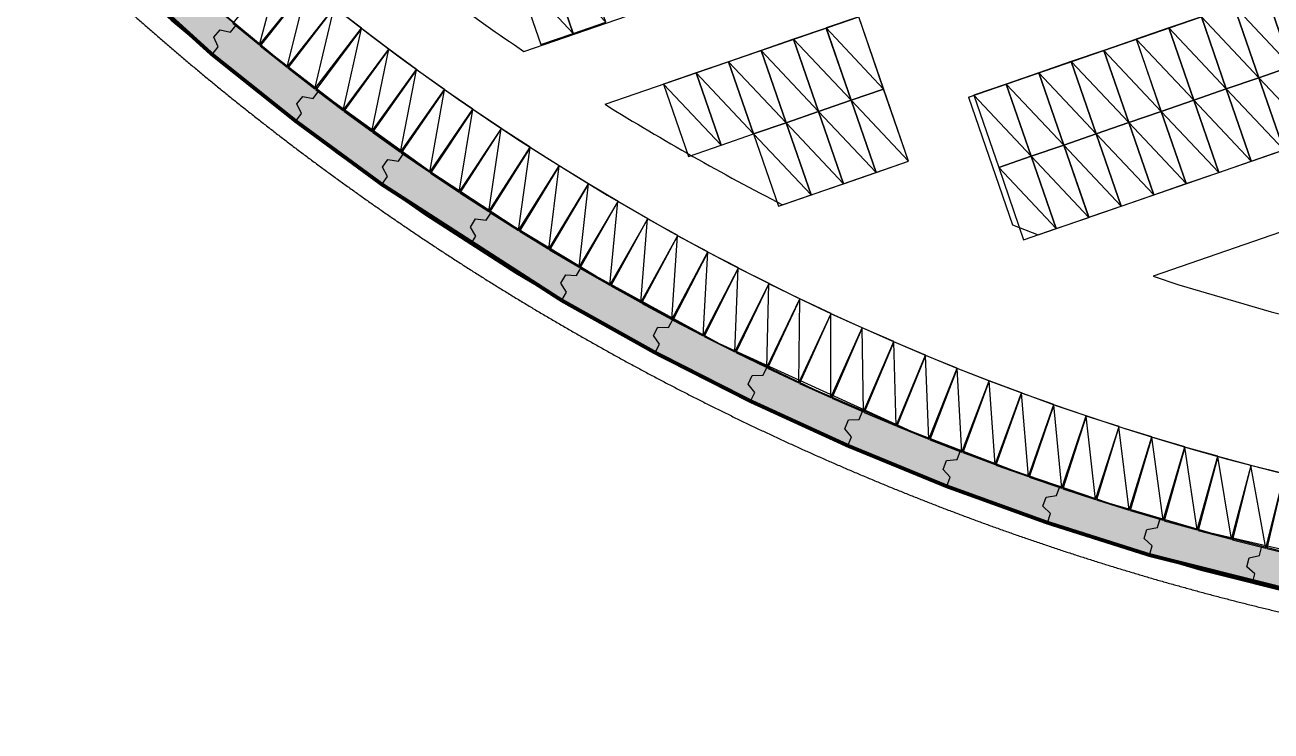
# Model space of a CAD drawing. Header units: millimetres. Extents: x -1534340 to 1713810, y -1348191 to 1114081.
# Drawn here: x 1265691 to 1298295, y -21514 to -3038 of the extents above; entities that cross this region are included whole.
import ezdxf

# ---------------------------------------------------------------- set-up
doc = ezdxf.new("R2010")
doc.units = ezdxf.units.MM
doc.header["$LTSCALE"] = 100
for name, pattern in [('DASHED', [4.5, 3, -1.5]), ('HIDDEN', [0.375, 0.25, -0.125]), ('Xref_ST_MBDV Cot vach 30.7.2022$0$DASHDOT', [1, 0.5, -0.25, 0, -0.25])]:
    doc.linetypes.add(name, pattern=pattern)
doc.layers.add('KT- no plot', color=6, linetype='Continuous', plot=False)
for name, color, linetype in [('KT-Kich thuoc', 9, 'Continuous'), ('xemay', 39, 'Continuous'), ('Xref_ST_MBDV Cot vach 30.7.2022$0$Xref_ST_MBDV Cot vach 30.7.2022|Xref_ST_MBDV Cot vach 30.7.2022|Xref_ST_MBDV Cot vach 30.7.2022|Xref_ST_MBDV Cot vach 30.7.2022|A-CORE-OTLN', 2, 'Continuous'), ('Xref_ST_MBDV Cot vach 30.7.2022$0$Xref_ST_MBDV Cot vach 30.7.2022|Xref_ST_MBDV Cot vach 30.7.2022|Xref_ST_MBDV Cot vach 30.7.2022|Xref_ST_MBDV Cot vach 30.7.2022|A-WALL-PATT', 251, 'Continuous'), ('Xref_ST_MBDV Cot vach 30.7.2022$0$Xref_ST_MBDV Cot vach 30.7.2022|Xref_ST_MBDV Cot vach 30.7.2022|Xref_ST_MBDV Cot vach 30.7.2022|Xref_ST_MBDV Cot vach 30.7.2022|ccu12-Thay', 7, 'Continuous'), ('Xref_ST_MBDV Cot vach 30.7.2022$0$Xref_ST_MBDV Cot vach 30.7.2022|Xref_ST_MBDV Cot vach 30.7.2022|Xref_ST_MBDV Cot vach 30.7.2022|Xref_ST_MBDV Cot vach 30.7.2022|Site_plot line', 1, 'Xref_ST_MBDV Cot vach 30.7.2022$0$DASHDOT')]:
    doc.layers.add(name, color=color, linetype=linetype)

# ---------------------------------------------------------------- blocks, each defined once
blk = doc.blocks.new('Xref_ST_MBDV Cot vach 30.7.2022$0$Tuong Vay01-flat-1')
at = {"layer": 'Xref_ST_MBDV Cot vach 30.7.2022$0$Xref_ST_MBDV Cot vach 30.7.2022|Xref_ST_MBDV Cot vach 30.7.2022|Xref_ST_MBDV Cot vach 30.7.2022|Xref_ST_MBDV Cot vach 30.7.2022|A-WALL-PATT'}
h = blk.add_hatch(dxfattribs=at)
h.set_pattern_fill('ACET-2D-VATLIEU04', color=256, scale=50, pattern_type=2)
h.set_pattern_definition([(50, (-11139561.84, -1407213.45), (-225.902474, 189.5546825), [37.5, -412.5]), (355, (-11139561.84, -1407213.45), (32.127212, 367.215716), [30, -330]), (100.4514, (-11139531.95, -1407216.06), (-341.231527, -62.944187), [31.870095, -350.571056]), (46.1842, (-11139561.84, -1407113.45), (-319.180497, 306.252097), [56.25, -618.75]), (96.6356, (-11139517.37, -1407120.34), (-516.995922, -60.144022), [47.805144, -525.8565]), (351.1842, (-11139561.84, -1407113.45), (84.740774, 546.39543), [45, -495]), (21, (-11139511.84, -1407138.45), (-105.680822, 275.3079534), [37.5, -412.5]), (326, (-11139511.84, -1407138.45), (206.128805, 305.59852), [30, -330]), (71.4514, (-11139486.97, -1407155.22), (-328.963765, 110.380101), [31.870095, -350.571056]), (37.5, (-11139561.84, -1407213.45), (-78.1345294, 101.8269012), [0, -326, 0, -335, 0, -331.25]), (7.5, (-11139561.84, -1407213.45), (-23.2793464, 176.824191), [0, -191, 0, -318.5, 0, -126.25]), (327.5, (-11139673.34, -1407213.45), (71.9444175, 112.9301145), [0, -125, 0, -390, 0, -517.5000003]), (317.5, (-11139723.34, -1407213.45), (158.0205496, 172.449169), [0, -162.5, 0, -259, 0, -367.5]), (45, (-11139561.84, -1407213.45), (-150.260191, 150.260191), []), (45, (-11139561.84, -1407152.2), (-150.260191, 150.260191), [])])
h.paths.add_polyline_path([(-82665, -118500), (-81837, -121132), (-80903, -123728), (-79863, -126284), (-78720, -128795), (-77475, -131258), (-76131, -133667), (-74689, -136020), (-73153, -138312), (-71525, -140539), (-69807, -142699), (-68002, -144786), (-66114, -146798), (-64145, -148731), (-62100, -150582), (-59980, -152349), (-57790, -154027), (-55533, -155614), (-53213, -157109), (-50835, -158507), (-48401, -159807), (-45916, -161007), (-43385, -162104), (-40811, -163097), (-38198, -163985), (-35551, -164765), (-32875, -165436), (-30174, -165998), (-27451, -166448), (-24702, -166789), (-4397, -168938), (36420, -167648), (41836, -160719), (12445, -24368), (8473, -9249), (-4719, -5521), (-10557, -9947), (-34021, -27848), (-39777, -32009), (-41249, -35294), (-45787, -38574), (-49368, -38942), (-57644, -44924), (-59845, -46601), (-61969, -48362), (-64020, -50208), (-65993, -52137), (-67887, -54144), (-69696, -56226), (-71420, -58381), (-73054, -60604), (-74596, -62892), (-76043, -65242), (-77394, -67648), (-78645, -70107), (-79794, -72615), (-80841, -75168), (-81782, -77762), (-82617, -80392), (-83343, -83054), (-83961, -85743), (-84468, -88455), (-84865, -91186), (-85149, -93930), (-85321, -96684), (-85381, -99530), (-85329, -102201), (-85163, -104955), (-84886, -107701), (-84496, -110432), (-83996, -113146), (-83385, -115836)], flags=16)
h.paths.add_polyline_path([(-83625, -118781), (-82785, -121452), (-81837, -124086), (-80781, -126680), (-79621, -129228), (-78358, -131727), (-76994, -134172), (-75531, -136560), (-73973, -138886), (-72320, -141146), (-70577, -143337), (-68746, -145455), (-66829, -147497), (-64832, -149459), (-62755, -151337), (-60604, -153130), (-58382, -154833), (-56092, -156444), (-53738, -157960), (-51324, -159379), (-48854, -160699), (-46333, -161916), (-43764, -163030), (-41151, -164038), (-38500, -164938), (-35814, -165730), (-33098, -166411), (-30357, -166981), (-27595, -167438), (-24816, -167783), (-4434, -169940), (36920, -168633), (42913, -160966), (13418, -24135), (9295, -8442), (-4926, -4424), (-11163, -9151), (-34617, -27045), (-40580, -31355), (-42052, -34640), (-46156, -37607), (-49737, -37975), (-58240, -44121), (-60467, -45819), (-62623, -47605), (-64704, -49479), (-66707, -51435), (-68628, -53472), (-70465, -55586), (-72214, -57772), (-73872, -60029), (-75437, -62350), (-76905, -64734), (-78276, -67176), (-79545, -69672), (-80712, -72217), (-81774, -74808), (-82729, -77440), (-83576, -80109), (-84314, -82810), (-84940, -85539), (-85455, -88291), (-85857, -91062), (-86146, -93847), (-86321, -96642), (-86382, -99529), (-86328, -102241), (-86160, -105036), (-85879, -107821), (-85484, -110593), (-84976, -113347), (-84356, -116078)])
at = {"layer": 'Xref_ST_MBDV Cot vach 30.7.2022$0$Xref_ST_MBDV Cot vach 30.7.2022|Xref_ST_MBDV Cot vach 30.7.2022|Xref_ST_MBDV Cot vach 30.7.2022|Xref_ST_MBDV Cot vach 30.7.2022|A-CORE-OTLN', "color": 6}
for points in [[(-66829, -147497), (-64832, -149459), (-62755, -151337), (-60604, -153130), (-58382, -154833), (-56092, -156444), (-53738, -157960), (-51324, -159379), (-48854, -160699), (-46333, -161916), (-43764, -163030), (-41151, -164038), (-38500, -164938), (-35814, -165730), (-33098, -166411)], [(-68002, -144786), (-66114, -146798), (-64145, -148731), (-62100, -150582), (-59980, -152349), (-57790, -154027), (-55533, -155614), (-53213, -157109), (-50835, -158507), (-48401, -159807), (-45916, -161007), (-43385, -162104), (-40811, -163097), (-38198, -163985), (-35551, -164765), (-32875, -165436)]]:
    blk.add_lwpolyline(points, dxfattribs=at)
at = {"layer": 'Xref_ST_MBDV Cot vach 30.7.2022$0$Xref_ST_MBDV Cot vach 30.7.2022|Xref_ST_MBDV Cot vach 30.7.2022|Xref_ST_MBDV Cot vach 30.7.2022|Xref_ST_MBDV Cot vach 30.7.2022|ccu12-Thay', "ltscale": 10}
for points in [[(-61680, -152234), (-61520, -152042), (-61632, -151786), (-61472, -151593), (-61200, -151657), (-61040, -151465)], [(-59493, -153981), (-59341, -153783), (-59464, -153532), (-59311, -153333), (-59037, -153386), (-58885, -153188)], [(-57237, -155639), (-57093, -155434), (-57226, -155188), (-57082, -154983), (-56805, -155025), (-56661, -154821)], [(-54915, -157202), (-54779, -156992), (-54922, -156752), (-54787, -156541), (-54508, -156572), (-54373, -156362)], [(-52531, -158670), (-52404, -158455), (-52557, -158220), (-52430, -158004), (-52151, -158023), (-52024, -157808)], [(-50089, -160039), (-49971, -159819), (-50133, -159590), (-50015, -159370), (-49736, -159377), (-49618, -159157)], [(-47594, -161307), (-47485, -161082), (-47656, -160861), (-47547, -160636), (-47267, -160632), (-47159, -160407)], [(-45048, -162473), (-44949, -162244), (-45129, -162029), (-45029, -161800), (-44750, -161785), (-44651, -161555)], [(-42458, -163534), (-42368, -163301), (-42556, -163094), (-42466, -162860), (-42188, -162834), (-42098, -162601)], [(-39826, -164488), (-39745, -164251), (-39942, -164052), (-39862, -163816), (-39585, -163778), (-39504, -163541)], [(-37157, -165334), (-37087, -165094), (-37291, -164903), (-37221, -164664), (-36945, -164614), (-36875, -164375)], [(-34456, -166070), (-34396, -165828), (-34608, -165646), (-34547, -165403), (-34274, -165343), (-34213, -165100)]]:
    blk.add_lwpolyline(points, dxfattribs=at)
at = {"layer": 'Xref_ST_MBDV Cot vach 30.7.2022$0$Xref_ST_MBDV Cot vach 30.7.2022|Xref_ST_MBDV Cot vach 30.7.2022|Xref_ST_MBDV Cot vach 30.7.2022|Xref_ST_MBDV Cot vach 30.7.2022|Site_plot line', "ltscale": 5000}
blk.add_arc((-17764, -99529), 69167, 126.14636, 263.7927, dxfattribs=at)
blk = doc.blocks.new('plot bike')
at = {"linetype": 'HIDDEN', "ltscale": 1000}
blk.add_line((0, 450), (2000, -450), dxfattribs=at)
blk.add_lwpolyline([(0, 450), (2000, 450), (2000, -450), (0, -450)], close=True, dxfattribs=at)
blk = doc.blocks.new('*U336')
at = {"layer": 'xemay', "xscale": -1, "rotation": 90}
blk.add_blockref('plot bike', (450, 2000), dxfattribs=at)
blk = doc.blocks.new('*U337')
at = {"layer": 'KT-Kich thuoc', "color": 0, "linetype": 'ByBlock', "lineweight": -2, "transparency": 16777216}
for p, rotation in [((250948, 18737), 140.8727280438994), ((251650, 18174), 141.658324208036), ((252359, 17621), 142.4439203721726), ((253077, 17077), 143.2295165363092), ((253801, 16543), 144.0151127004458), ((254533, 16019), 144.8007088645824), ((255272, 15506), 145.5863050287194), ((256018, 15002), 146.3719011928565), ((256771, 14509), 147.1574973569931), ((257530, 14026), 147.9430935211297), ((258296, 13554), 148.7286896852663), ((259069, 13092), 149.5142858494029), ((259847, 12640), 150.2998820135395), ((260632, 12200), 151.0854781776761), ((261423, 11770), 151.8710743418127), ((262220, 11351), 152.6566705059492), ((263022, 10943), 153.4422666700858), ((263830, 10547), 154.2278628342225), ((264643, 10161), 155.0134589983591), ((265461, 9786), 155.7990551624952), ((266284, 9423), 156.5846513266318), ((267113, 9071), 157.3702474907679), ((267946, 8730), 158.1558436549041), ((268783, 8401), 158.9414398190407), ((269626, 8084), 159.7270359831768), ((270472, 7778), 160.5126321473129), ((271322, 7483), 161.2982283114495), ((272177, 7200), 162.0838244755856), ((273035, 6929), 162.8694206397218), ((273897, 6670), 163.6550168038579), ((274762, 6423), 164.440612967994), ((275631, 6187), 165.2262091321307), ((276503, 5964), 166.0118052962672), ((277377, 5752), 166.7974014604038)]:
    blk.add_blockref('*U336', p, dxfattribs=dict(at, rotation=rotation))
blk = doc.blocks.new('bbbwetw')
at = {"layer": 'xemay'}
for p, q in [((268235, 15821), (283690, 21156)), ((258733, 15633), (265367, 17923)), ((266672, 14142), (265367, 17923)), ((270065, 12221), (284995, 17375)), ((285648, 15485), (273067, 11141)), ((263401, 13013), (266672, 14142))]:
    blk.add_line(p, q, dxfattribs=at)
for points in [[(235916, 36168, 0.231969), (284275, 4518), (305944, 2225)], [(252697, 19897, 0.019091), (256608, 17015), (264714, 19814)]]:
    blk.add_lwpolyline(points, format="xyb", dxfattribs=at)
for points in [[(268235, 15821), (269387, 12482), (270065, 12221)], [(273067, 11141), (273745, 10911), (276157, 10200), (278596, 9588), (279987, 9299)]]:
    blk.add_lwpolyline(points, dxfattribs=at)
blk.add_arc((292369, 69657), 63640, 238.09288, 242.89888, dxfattribs=at)
at = {"layer": 'KT-Kich thuoc'}
blk.add_blockref('*U337', (0, 0), dxfattribs=at)
at = {"layer": 'xemay', "xscale": -1, "rotation": 289.0471379636341}
for p in [(258325, 17636), (257474, 17342), (277111, 16769), (276260, 16476), (275410, 16182), (264743, 15592), (265594, 15886), (273708, 15594), (274559, 15888), (263892, 15298), (272858, 15301), (263042, 15005), (272007, 15007), (262191, 14711), (271156, 14713), (261340, 14417), (270305, 14420), (276062, 14291), (276913, 14585), (266247, 13995), (269455, 14126), (275212, 13998), (265396, 13702), (274361, 13704), (264545, 13408), (273510, 13410), (263694, 13114), (272660, 13117), (271809, 12823), (270958, 12529), (270107, 12235)]:
    blk.add_blockref('plot bike', p, dxfattribs=at)

msp = doc.modelspace()

# ---------------------------------------------------------------- linework, layer by layer
at = {"layer": 'Defpoints'}
msp.add_lwpolyline([(1302095.7, -17571.4), (1296718, -16338.5), (1294071.4, -15558.5), (1291565.4, -14707.4), (1288884.5, -13678), (1283868.2, -11380.9), (1280630.7, -9608.3), (1278489.4, -8317.6), (1276286, -6871.6), (1273772.1, -5058.6), (1272212.9, -3858.6), (1270724, -2618), (1268739, -861.5), (1266823.5, 971.9), (1264997.6, 2861.7)], dxfattribs=at)
at = {"layer": 'KT- no plot', "linetype": 'DASHED', "ltscale": 100, "const_width": 100}
msp.add_lwpolyline([(1300527.9, -18269.1), (1295105.6, -16905.8), (1292440.2, -16060.6), (1289810.5, -15110.7), (1287221, -14046.8), (1284675.7, -12881.3), (1282180.1, -11612.9), (1279736.7, -10246.6), (1275032.5, -7212.4), (1272776.2, -5555.3), (1270587.3, -3810.1), (1266438.8, -51.8), (1264481.8, 1950), (1262608.1, 4029.9), (1259949.2, 7280.1), (1257509.5, 10710.5), (1255275.2, 14254), (1254872.4, 14976)], dxfattribs=at)

# ---------------------------------------------------------------- block references
msp.add_blockref('Xref_ST_MBDV Cot vach 30.7.2022$0$Tuong Vay01-flat-1', (1332269.3, 148426.1))
at = {"layer": 'xemay'}
msp.add_blockref('bbbwetw', (1022139.5, -20748.4), dxfattribs=at)

doc.saveas('drawing.dxf')
